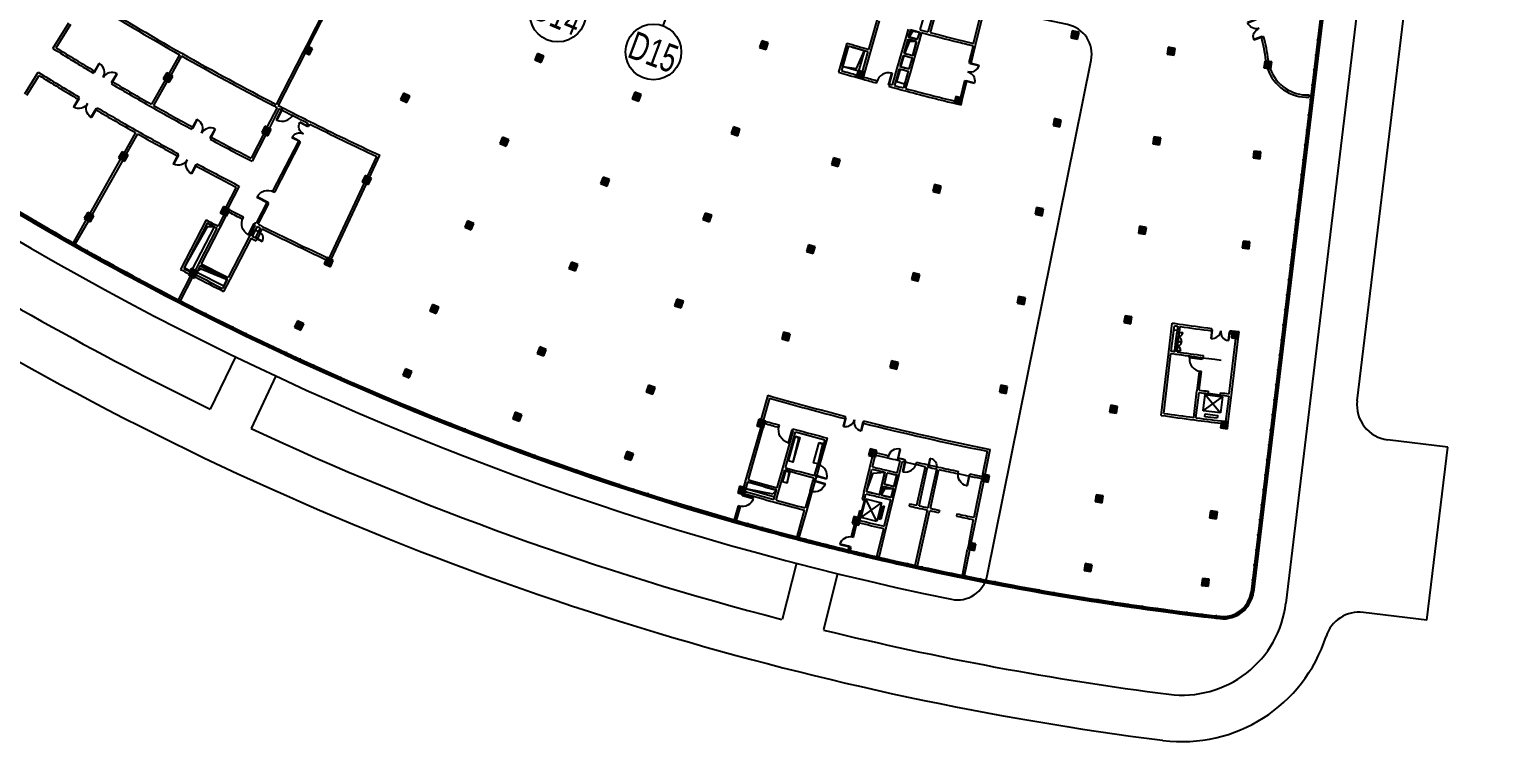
# Model space of a CAD drawing. Extents: x 1962160 to 37842216, y -162679 to 2997677.
# Drawn here: x 37481552 to 37608181, y 2487386 to 2548666 of the extents above; entities that cross this region are included whole.
import ezdxf
from ezdxf.enums import TextEntityAlignment as Align

# ---------------------------------------------------------------- set-up
doc = ezdxf.new("R2010")
doc.units = 0
doc.header["$LTSCALE"] = 1000
doc.layers.get('0').update_dxf_attribs({"color": 8})
for name, color, linetype in [('#标注', 8, 'Continuous'), ('1-WIN-1', 8, 'Continuous'), ('A-FLOR', 8, 'Continuous'), ('DIM', 8, 'Continuous'), ('G-ACCS', 8, 'Continuous'), ('PUB_HATCH', 8, 'Continuous'), ('周边建筑', 8, 'Continuous')]:
    doc.layers.add(name, color=color, linetype=linetype)
doc.styles.add('#文字', font='jrs.shx', dxfattribs={"width": 0.7, "bigfont": 'hztxt.shx'})
doc.styles.add('JHZX', font='jrs.shx', dxfattribs={"width": 0.6, "bigfont": 'jhz.shx'})

# ---------------------------------------------------------------- blocks, each defined once
blk = doc.blocks.new('幕墙分隔')
blk.add_line((-40, -100), (40, 100))
blk.add_lwpolyline([(-40, 100), (40, 100), (40, -100), (-40, -100)], close=True)
blk = doc.blocks.new('$DorLib2D$00000002')
at = {"layer": '1-WIN-1'}
for p, q in [((-0.5, 0), (-0.5, 0.4875)), ((-0.475, 0.4875), (-0.5, 0.4875)), ((-0.5, 0), (-0.475, 0)), ((-0.475, 0), (-0.475, 0.4875)), ((0.475, 0), (0.475, 0.4875)), ((0.475, 0.4875), (0.5, 0.4875)), ((0.5, 0), (0.475, 0)), ((0.5, 0), (0.5, 0.4875))]:
    blk.add_line(p, q, dxfattribs=at)
for centre, start, end in [((-0.4875, 0), 0, 88.530716), ((0.4875, 0), 91.469284, 180)]:
    blk.add_arc(centre, 0.4875, start, end, dxfattribs=at)
blk = doc.blocks.new('$DorLib2D$00000001')
for p, q in [((0.45, 0.975), (0.5, 0.975)), ((0.45, 0), (0.45, 0.975)), ((0.5, 0), (0.45, 0)), ((0.5, 0), (0.5, 0.975))]:
    blk.add_line(p, q)
blk.add_arc((0.475, 0), 0.975, 91.46928, 180)
blk = doc.blocks.new('$DORLIB2D$00000127')
for points in [[(-0.53, 0.79), (-0.53, 0.69)], [(-0.03, 0.79), (-0.53, 0.79)], [(-0.03, 0.69), (-0.53, 0.69)], [(0.5, 0.5), (-0.5, 0.5)], [(-0.03, 0.79), (-0.03, 0.69)], [(0.53, 0.79), (0.03, 0.79)], [(0.03, 0.79), (0.03, 0.69)], [(0.53, 0.69), (0.03, 0.69)], [(0.53, 0.79), (0.53, 0.69)]]:
    blk.add_lwpolyline(points)
blk = doc.blocks.new('15')
at = {"layer": 'PUB_HATCH'}
for points in [[(34473467, 3956565), (34473585, 3957153), (34472997, 3957272), (34472878, 3956684)], [(34407346, 3955211), (34407621, 3955744), (34407087, 3956019), (34406813, 3955486)], [(34446652, 3955664), (34446840, 3956234), (34446270, 3956421), (34446082, 3955851)], [(34427292, 3954542), (34427524, 3955095), (34426971, 3955327), (34426739, 3954774)], [(34481767, 3955174), (34481862, 3955766), (34481270, 3955861), (34481174, 3955269)], [(34490099, 3954012), (34490171, 3954608), (34489576, 3954680), (34489504, 3954084)], [(34395283, 3952850), (34395579, 3953372), (34395057, 3953667), (34394761, 3953145)], [(34454993, 3953116), (34455158, 3953693), (34454581, 3953858), (34454416, 3953281)], [(34415735, 3951112), (34415989, 3951656), (34415445, 3951909), (34415191, 3951365)], [(34435692, 3951231), (34435902, 3951793), (34435340, 3952003), (34435130, 3951440)], [(34463428, 3950899), (34463570, 3951482), (34462987, 3951624), (34462845, 3951041)], [(34471943, 3949017), (34472062, 3949605), (34471474, 3949724), (34471355, 3949136)], [(34403775, 3948257), (34404050, 3948791), (34403516, 3949065), (34403242, 3948532)], [(34444217, 3948254), (34444404, 3948824), (34443834, 3949011), (34443647, 3948441)], [(34424280, 3947347), (34424511, 3947901), (34423958, 3948132), (34423726, 3947579)], [(34480527, 3947473), (34480622, 3948065), (34480030, 3948161), (34479934, 3947568)], [(34391442, 3946061), (34391737, 3946583), (34391215, 3946879), (34390920, 3946357)], [(34452852, 3945616), (34453016, 3946192), (34452439, 3946357), (34452275, 3945780)], [(34489164, 3946268), (34489236, 3946864), (34488641, 3946936), (34488569, 3946340)], [(34412441, 3944042), (34412694, 3944585), (34412151, 3944839), (34411897, 3944295)], [(34432966, 3943923), (34433176, 3944485), (34432614, 3944695), (34432404, 3944132)], [(34461584, 3943320), (34461726, 3943903), (34461143, 3944045), (34461001, 3943462)], [(34400205, 3941341), (34400479, 3941875), (34399946, 3942150), (34399671, 3941616)], [(34470401, 3941371), (34470519, 3941959), (34469931, 3942078), (34469812, 3941490)], [(34388487, 3940839), (34388782, 3941362), (34388260, 3941657), (34387964, 3941135)], [(34421267, 3940152), (34421499, 3940706), (34420945, 3940938), (34420714, 3940384)], [(34441781, 3940844), (34441968, 3941414), (34441398, 3941601), (34441211, 3941031)], [(34479287, 3939772), (34479382, 3940364), (34478790, 3940460), (34478695, 3939867)], [(34450710, 3938115), (34450875, 3938692), (34450298, 3938857), (34450134, 3938280)], [(34488230, 3938525), (34488301, 3939120), (34487706, 3939192), (34487634, 3938597)], [(34409147, 3936971), (34409400, 3937515), (34408856, 3937769), (34408603, 3937225)], [(34430240, 3936615), (34430450, 3937177), (34429887, 3937386), (34429678, 3936824)], [(34397458, 3936007), (34397733, 3936541), (34397199, 3936815), (34396924, 3936282)], [(34459741, 3935741), (34459883, 3936324), (34459300, 3936466), (34459158, 3935883)], [(34468858, 3933725), (34468976, 3934314), (34468388, 3934432), (34468270, 3933844)], [(34418255, 3932958), (34418486, 3933511), (34417933, 3933743), (34417701, 3933189)], [(34439345, 3933434), (34439533, 3934004), (34438963, 3934191), (34438775, 3933621)], [(34406613, 3931533), (34406866, 3932077), (34406322, 3932330), (34406069, 3931786)], [(34478047, 3932071), (34478142, 3932664), (34477550, 3932759), (34477455, 3932167)], [(34448569, 3930615), (34448734, 3931192), (34448157, 3931356), (34447992, 3930780)], [(34487295, 3930781), (34487366, 3931377), (34486771, 3931449), (34486699, 3930853)], [(34427514, 3929307), (34427723, 3929869), (34427161, 3930078), (34426952, 3929516)], [(34415937, 3927423), (34416169, 3927977), (34415616, 3928208), (34415384, 3927655)], [(34457897, 3928162), (34458039, 3928745), (34457456, 3928887), (34457314, 3928304)], [(34436910, 3926024), (34437097, 3926594), (34436527, 3926781), (34436340, 3926211)], [(34467315, 3926080), (34467433, 3926668), (34466845, 3926786), (34466727, 3926198)], [(34425417, 3923685), (34425626, 3924247), (34425064, 3924457), (34424854, 3923895)], [(34476807, 3924370), (34476903, 3924963), (34476310, 3925058), (34476215, 3924466)], [(34446428, 3923114), (34446593, 3923691), (34446016, 3923856), (34445851, 3923279)], [(34486360, 3923037), (34486432, 3923633), (34485836, 3923705), (34485764, 3923109)], [(34435036, 3920324), (34435224, 3920894), (34434654, 3921081), (34434466, 3920511)], [(34456054, 3920583), (34456196, 3921166), (34455613, 3921308), (34455471, 3920725)], [(34444781, 3917345), (34444946, 3917922), (34444369, 3918087), (34444204, 3917510)], [(34465772, 3918434), (34465891, 3919022), (34465302, 3919141), (34465184, 3918552)], [(34475567, 3916670), (34475663, 3917262), (34475070, 3917357), (34474975, 3916765)], [(34454636, 3914753), (34454777, 3915336), (34454194, 3915478), (34454053, 3914895)], [(34485425, 3915293), (34485497, 3915889), (34484901, 3915961), (34484829, 3915365)], [(34464585, 3912552), (34464704, 3913140), (34464116, 3913259), (34463997, 3912671)], [(34474613, 3910746), (34474709, 3911338), (34474117, 3911434), (34474021, 3910841)], [(34484723, 3909486), (34484795, 3910081), (34484200, 3910153), (34484128, 3909558)]]:
    blk.add_hatch(color=256, dxfattribs=at).paths.add_polyline_path(points)
at = {"layer": '周边建筑'}
for p, q in [((34488590, 3908973), (34498066, 3987461)), ((34460571, 3959723), (34459898, 3957367)), ((34408735, 3959220), (34407087, 3956019)), ((34407265, 3955927), (34408913, 3959128)), ((34461248, 3959544), (34460575, 3957188)), ((34461496, 3959686), (34460769, 3957137)), ((34464508, 3956194), (34465075, 3958526)), ((34464678, 3956050), (34465269, 3958479)), ((34494425, 3958970), (34488391, 3908997)), ((34494524, 3958958), (34488491, 3908985)), ((34494623, 3958946), (34488590, 3908973)), ((34385270, 3955755), (34386639, 3957965)), ((34385545, 3955819), (34386809, 3957860)), ((34456207, 3958281), (34455466, 3955685)), ((34456372, 3958130), (34455631, 3955533)), ((34458878, 3957434), (34458672, 3956714)), ((34459071, 3957382), (34458892, 3956757)), ((34459843, 3957175), (34459665, 3956549)), ((34472997, 3957272), (34472878, 3956684)), ((34473585, 3957153), (34472997, 3957272)), ((34407087, 3956019), (34406813, 3955486)), ((34407621, 3955744), (34407087, 3956019)), ((34446270, 3956421), (34446082, 3955851)), ((34446840, 3956234), (34446270, 3956421)), ((34446652, 3955664), (34446840, 3956234)), ((34453595, 3956230), (34452880, 3953727)), ((34453732, 3955981), (34453127, 3953863)), ((34458672, 3956714), (34458274, 3955320)), ((34458837, 3956564), (34458494, 3955362)), ((34459610, 3956357), (34459267, 3955155)), ((34459830, 3956400), (34459432, 3955006)), ((34460037, 3957123), (34459830, 3956400)), ((34464461, 3956000), (34464106, 3954541)), ((34464300, 3954494), (34464678, 3956050)), ((34472878, 3956684), (34473467, 3956565)), ((34473467, 3956565), (34473585, 3957153)), ((34489469, 3956783), (34489280, 3956715)), ((34396167, 3955222), (34395231, 3953569)), ((34396341, 3955124), (34395405, 3953470)), ((34406813, 3955486), (34404478, 3950951)), ((34406990, 3955394), (34404656, 3950860)), ((34406813, 3955486), (34407346, 3955211)), ((34407346, 3955211), (34407621, 3955744)), ((34426971, 3955327), (34426739, 3954774)), ((34426739, 3954774), (34427292, 3954542)), ((34427524, 3955095), (34426971, 3955327)), ((34427292, 3954542), (34427524, 3955095)), ((34446082, 3955851), (34446652, 3955664)), ((34455411, 3955492), (34454917, 3953761)), ((34455631, 3955533), (34455110, 3953707)), ((34458274, 3955320), (34457945, 3954166)), ((34458439, 3955170), (34458165, 3954208)), ((34459212, 3954963), (34458937, 3954001)), ((34459432, 3955006), (34459103, 3953852)), ((34481270, 3955861), (34481174, 3955269)), ((34481174, 3955269), (34481767, 3955174)), ((34481862, 3955766), (34481270, 3955861)), ((34481767, 3955174), (34481862, 3955766)), ((34489576, 3954680), (34489504, 3954084)), ((34490171, 3954608), (34489576, 3954680)), ((34382848, 3951844), (34384006, 3953714)), ((34383018, 3951738), (34384071, 3953439)), ((34388750, 3953637), (34388852, 3953809)), ((34395057, 3953667), (34394761, 3953145)), ((34395579, 3953372), (34395057, 3953667)), ((34395283, 3952850), (34395579, 3953372)), ((34454581, 3953858), (34454416, 3953281)), ((34455158, 3953693), (34454581, 3953858)), ((34454993, 3953116), (34455158, 3953693)), ((34457945, 3954166), (34457505, 3952626)), ((34458110, 3954016), (34457698, 3952574)), ((34458883, 3953809), (34458471, 3952366)), ((34459103, 3953852), (34458664, 3952314)), ((34464106, 3954541), (34464300, 3954494)), ((34489504, 3954084), (34490099, 3954012)), ((34490099, 3954012), (34490171, 3954608)), ((34390401, 3952892), (34390299, 3952720)), ((34394935, 3953047), (34393753, 3950958)), ((34395109, 3952948), (34393927, 3950859)), ((34394761, 3953145), (34395283, 3952850)), ((34454416, 3953281), (34454993, 3953116)), ((34456152, 3952790), (34456205, 3952983)), ((34457265, 3952691), (34457212, 3952498)), ((34463728, 3952987), (34463373, 3951530)), ((34463568, 3951483), (34463922, 3952939)), ((34463922, 3952939), (34463728, 3952987)), ((34387425, 3951400), (34387527, 3951572)), ((34415445, 3951909), (34415191, 3951365)), ((34415191, 3951365), (34415735, 3951112)), ((34415989, 3951656), (34415445, 3951909)), ((34415735, 3951112), (34415989, 3951656)), ((34435340, 3952003), (34435130, 3951440)), ((34435130, 3951440), (34435692, 3951231)), ((34435902, 3951793), (34435340, 3952003)), ((34435692, 3951231), (34435902, 3951793)), ((34462987, 3951624), (34462845, 3951041)), ((34462845, 3951041), (34463428, 3950899)), ((34463570, 3951482), (34462987, 3951624)), ((34463428, 3950899), (34463570, 3951482)), ((34493387, 3951765), (34493396, 3951565)), ((34389076, 3950655), (34388974, 3950482)), ((34404564, 3950682), (34403687, 3948978)), ((34404742, 3950590), (34403864, 3948886)), ((34471474, 3949724), (34471355, 3949136)), ((34472062, 3949605), (34471474, 3949724)), ((34471943, 3949017), (34472062, 3949605)), ((34392374, 3948521), (34391389, 3946780)), ((34392548, 3948422), (34391563, 3946682)), ((34397216, 3948805), (34397311, 3948981)), ((34403412, 3948444), (34402321, 3946326)), ((34403590, 3948353), (34402407, 3946056)), ((34403516, 3949065), (34403242, 3948532)), ((34403242, 3948532), (34403775, 3948257)), ((34404050, 3948791), (34403516, 3949065)), ((34403775, 3948257), (34404050, 3948791)), ((34407195, 3949346), (34407081, 3949126)), ((34407081, 3949126), (34407259, 3949035)), ((34407259, 3949035), (34407373, 3949257)), ((34443834, 3949011), (34443647, 3948441)), ((34443647, 3948441), (34444217, 3948254)), ((34444404, 3948824), (34443834, 3949011)), ((34444217, 3948254), (34444404, 3948824)), ((34471355, 3949136), (34471943, 3949017)), ((34398895, 3948126), (34398800, 3947950)), ((34406395, 3947793), (34404175, 3943483)), ((34404353, 3943391), (34406572, 3947701)), ((34406572, 3947701), (34406395, 3947793)), ((34423958, 3948132), (34423726, 3947579)), ((34423726, 3947579), (34424280, 3947347)), ((34424511, 3947901), (34423958, 3948132)), ((34424280, 3947347), (34424511, 3947901)), ((34480030, 3948161), (34479934, 3947568)), ((34479934, 3947568), (34480527, 3947473)), ((34480622, 3948065), (34480030, 3948161)), ((34480527, 3947473), (34480622, 3948065)), ((34391094, 3946258), (34388434, 3941559)), ((34391268, 3946160), (34388608, 3941460)), ((34391215, 3946879), (34390920, 3946357)), ((34390920, 3946357), (34391442, 3946061)), ((34391737, 3946583), (34391215, 3946879)), ((34391442, 3946061), (34391737, 3946583)), ((34395981, 3946517), (34396076, 3946693)), ((34397659, 3945838), (34397564, 3945662)), ((34412332, 3944754), (34413134, 3946477)), ((34412513, 3944670), (34413400, 3946573)), ((34452439, 3946357), (34452275, 3945780)), ((34452275, 3945780), (34452852, 3945616)), ((34453016, 3946192), (34452439, 3946357)), ((34452852, 3945616), (34453016, 3946192)), ((34488641, 3946936), (34488569, 3946340)), ((34488569, 3946340), (34489164, 3946268)), ((34489236, 3946864), (34488641, 3946936)), ((34489164, 3946268), (34489236, 3946864)), ((34412151, 3944839), (34411897, 3944295)), ((34412694, 3944585), (34412151, 3944839)), ((34412441, 3944042), (34412694, 3944585)), ((34432614, 3944695), (34432404, 3944132)), ((34433176, 3944485), (34432614, 3944695)), ((34401039, 3943836), (34400124, 3942058)), ((34401309, 3943922), (34400301, 3941967)), ((34404175, 3943483), (34404353, 3943391)), ((34409038, 3937684), (34412078, 3944211)), ((34409219, 3937600), (34412260, 3944126)), ((34411897, 3944295), (34412441, 3944042)), ((34432404, 3944132), (34432966, 3943923)), ((34432966, 3943923), (34433176, 3944485)), ((34461143, 3944045), (34461001, 3943462)), ((34461001, 3943462), (34461584, 3943320)), ((34461726, 3943903), (34461143, 3944045)), ((34461584, 3943320), (34461726, 3943903)), ((34399946, 3942150), (34399671, 3941616)), ((34400479, 3941875), (34399946, 3942150)), ((34403672, 3942505), (34402754, 3940722)), ((34402933, 3940632), (34403850, 3942413)), ((34403850, 3942413), (34403672, 3942505)), ((34469931, 3942078), (34469812, 3941490)), ((34470519, 3941959), (34469931, 3942078)), ((34388138, 3941036), (34387006, 3939035)), ((34388313, 3940938), (34387180, 3938936)), ((34388260, 3941657), (34387964, 3941135)), ((34387964, 3941135), (34388487, 3940839)), ((34388782, 3941362), (34388260, 3941657)), ((34388487, 3940839), (34388782, 3941362)), ((34398457, 3941007), (34396260, 3936739)), ((34398543, 3940736), (34396529, 3936825)), ((34399982, 3941456), (34399479, 3940478)), ((34400160, 3941364), (34399611, 3940298)), ((34399671, 3941616), (34400205, 3941341)), ((34400205, 3941341), (34400479, 3941875)), ((34401585, 3941086), (34401675, 3941265)), ((34402658, 3940770), (34402568, 3940591)), ((34420945, 3940938), (34420714, 3940384)), ((34421499, 3940706), (34420945, 3940938)), ((34421267, 3940152), (34421499, 3940706)), ((34441398, 3941601), (34441211, 3941031)), ((34441211, 3941031), (34441781, 3940844)), ((34441968, 3941414), (34441398, 3941601)), ((34441781, 3940844), (34441968, 3941414)), ((34469812, 3941490), (34470401, 3941371)), ((34470401, 3941371), (34470519, 3941959)), ((34399387, 3940300), (34397808, 3937233)), ((34399611, 3940298), (34398031, 3937230)), ((34402182, 3939612), (34400350, 3936054)), ((34402662, 3940544), (34402182, 3939612)), ((34402841, 3940455), (34402406, 3939610)), ((34402949, 3940009), (34402675, 3939476)), ((34402852, 3939384), (34402675, 3939476)), ((34403127, 3939918), (34402852, 3939384)), ((34403109, 3940321), (34402949, 3940009)), ((34402949, 3940009), (34403127, 3939918)), ((34403127, 3939918), (34403289, 3940232)), ((34420714, 3940384), (34421267, 3940152)), ((34478790, 3940460), (34478695, 3939867)), ((34478695, 3939867), (34479287, 3939772)), ((34479382, 3940364), (34478790, 3940460)), ((34479287, 3939772), (34479382, 3940364)), ((34402315, 3939432), (34400483, 3935875)), ((34402762, 3939209), (34402852, 3939384)), ((34450298, 3938857), (34450134, 3938280)), ((34450134, 3938280), (34450710, 3938115)), ((34450875, 3938692), (34450298, 3938857)), ((34450710, 3938115), (34450875, 3938692)), ((34487706, 3939192), (34487634, 3938597)), ((34487634, 3938597), (34488230, 3938525)), ((34488301, 3939120), (34487706, 3939192)), ((34488230, 3938525), (34488301, 3939120)), ((34397808, 3937233), (34397510, 3936655)), ((34397940, 3937053), (34397688, 3936563)), ((34408856, 3937769), (34408603, 3937225)), ((34408603, 3937225), (34409147, 3936971)), ((34409400, 3937515), (34408856, 3937769)), ((34409147, 3936971), (34409400, 3937515)), ((34429887, 3937386), (34429678, 3936824)), ((34430450, 3937177), (34429887, 3937386)), ((34430240, 3936615), (34430450, 3937177)), ((34397102, 3936190), (34396049, 3934145)), ((34397280, 3936099), (34396227, 3934054)), ((34397199, 3936815), (34396924, 3936282)), ((34396924, 3936282), (34397458, 3936007)), ((34397733, 3936541), (34397199, 3936815)), ((34397458, 3936007), (34397733, 3936541)), ((34400259, 3935876), (34399869, 3935120)), ((34400483, 3935875), (34399957, 3934853)), ((34429678, 3936824), (34430240, 3936615)), ((34459300, 3936466), (34459158, 3935883)), ((34459158, 3935883), (34459741, 3935741)), ((34459883, 3936324), (34459300, 3936466)), ((34459741, 3935741), (34459883, 3936324)), ((34468388, 3934432), (34468270, 3933844)), ((34468976, 3934314), (34468388, 3934432)), ((34417933, 3933743), (34417701, 3933189)), ((34417701, 3933189), (34418255, 3932958)), ((34418486, 3933511), (34417933, 3933743)), ((34418255, 3932958), (34418486, 3933511)), ((34438963, 3934191), (34438775, 3933621)), ((34438775, 3933621), (34439345, 3933434)), ((34439533, 3934004), (34438963, 3934191)), ((34439345, 3933434), (34439533, 3934004)), ((34468270, 3933844), (34468858, 3933725)), ((34468858, 3933725), (34468976, 3934314)), ((34406322, 3932330), (34406069, 3931786)), ((34406866, 3932077), (34406322, 3932330)), ((34406613, 3931533), (34406866, 3932077)), ((34477550, 3932759), (34477455, 3932167)), ((34477455, 3932167), (34478047, 3932071)), ((34478142, 3932664), (34477550, 3932759)), ((34478047, 3932071), (34478142, 3932664)), ((34481316, 3929651), (34481616, 3932136)), ((34481526, 3929724), (34481790, 3931908)), ((34482087, 3931866), (34482027, 3931369)), ((34406069, 3931786), (34406613, 3931533)), ((34448157, 3931356), (34447992, 3930780)), ((34447992, 3930780), (34448569, 3930615)), ((34448734, 3931192), (34448157, 3931356)), ((34448569, 3930615), (34448734, 3931192)), ((34481835, 3929781), (34481931, 3930575)), ((34481931, 3930575), (34482027, 3931369)), ((34482027, 3931369), (34482226, 3931345)), ((34482130, 3930551), (34482226, 3931345)), ((34482226, 3931345), (34482285, 3931838)), ((34485000, 3931470), (34485025, 3931668)), ((34486521, 3926040), (34487096, 3930805)), ((34486574, 3931473), (34486549, 3931274)), ((34486771, 3931449), (34486699, 3930853)), ((34486699, 3930853), (34487295, 3930781)), ((34486707, 3925916), (34487295, 3930781)), ((34487366, 3931377), (34486771, 3931449)), ((34487295, 3930781), (34487366, 3931377)), ((34427161, 3930078), (34426952, 3929516)), ((34426952, 3929516), (34427514, 3929307)), ((34427723, 3929869), (34427161, 3930078)), ((34427514, 3929307), (34427723, 3929869)), ((34480657, 3924191), (34481316, 3929651)), ((34480879, 3924361), (34481502, 3929525)), ((34481835, 3929781), (34481823, 3929681)), ((34482034, 3929757), (34481835, 3929781)), ((34482021, 3929653), (34482034, 3929757)), ((34482034, 3929757), (34482130, 3930551)), ((34484265, 3929045), (34484301, 3929343)), ((34415616, 3928208), (34415384, 3927655)), ((34416169, 3927977), (34415616, 3928208)), ((34457456, 3928887), (34457314, 3928304)), ((34457314, 3928304), (34457897, 3928162)), ((34458039, 3928745), (34457456, 3928887)), ((34457897, 3928162), (34458039, 3928745)), ((34484078, 3929170), (34484066, 3929069)), ((34484066, 3929069), (34484265, 3929045)), ((34415384, 3927655), (34415937, 3927423)), ((34415937, 3927423), (34416169, 3927977)), ((34436527, 3926781), (34436340, 3926211)), ((34437097, 3926594), (34436527, 3926781)), ((34466845, 3926786), (34466727, 3926198)), ((34467433, 3926668), (34466845, 3926786)), ((34483934, 3927977), (34483731, 3926290)), ((34484133, 3927953), (34483934, 3927977)), ((34483941, 3926364), (34484133, 3927953)), ((34436340, 3926211), (34436910, 3926024)), ((34436910, 3926024), (34437097, 3926594)), ((34446812, 3925917), (34446208, 3923801)), ((34446949, 3925670), (34446400, 3923746)), ((34466727, 3926198), (34467315, 3926080)), ((34467315, 3926080), (34467433, 3926668)), ((34483455, 3924007), (34483731, 3926290)), ((34483653, 3923981), (34483917, 3926165)), ((34484272, 3924585), (34484446, 3925974)), ((34484272, 3924585), (34485934, 3925784)), ((34484446, 3925974), (34485934, 3925784)), ((34484446, 3925974), (34485760, 3924395)), ((34484709, 3926063), (34484734, 3926261)), ((34485727, 3926136), (34485702, 3925938)), ((34485934, 3925784), (34485760, 3924395)), ((34486233, 3923657), (34486497, 3925841)), ((34486432, 3923633), (34486707, 3925916)), ((34425064, 3924457), (34424854, 3923895)), ((34425626, 3924247), (34425064, 3924457)), ((34425417, 3923685), (34425626, 3924247)), ((34476310, 3925058), (34476215, 3924466)), ((34476215, 3924466), (34476807, 3924370)), ((34476903, 3924963), (34476310, 3925058)), ((34476807, 3924370), (34476903, 3924963)), ((34485760, 3924395), (34484272, 3924585)), ((34484421, 3924072), (34484452, 3924314)), ((34484452, 3924314), (34485520, 3924180)), ((34424854, 3923895), (34425417, 3923685)), ((34446188, 3923183), (34444884, 3918616)), ((34446380, 3923128), (34445103, 3918657)), ((34446016, 3923856), (34445851, 3923279)), ((34445851, 3923279), (34446428, 3923114)), ((34446593, 3923691), (34446016, 3923856)), ((34446428, 3923114), (34446593, 3923691)), ((34447740, 3923161), (34447794, 3923354)), ((34448950, 3923034), (34448897, 3922841)), ((34453447, 3923912), (34453496, 3924106)), ((34455047, 3923714), (34454998, 3923520)), ((34485490, 3923938), (34484421, 3924072)), ((34485520, 3924180), (34485490, 3923938)), ((34485836, 3923705), (34485764, 3923109)), ((34485764, 3923109), (34486360, 3923037)), ((34486432, 3923633), (34485836, 3923705)), ((34486360, 3923037), (34486432, 3923633)), ((34448089, 3919642), (34448994, 3922815)), ((34448309, 3919685), (34449187, 3922762)), ((34451700, 3922091), (34451096, 3919975)), ((34451288, 3919920), (34451948, 3922233)), ((34434654, 3921081), (34434466, 3920511)), ((34434466, 3920511), (34435036, 3920324)), ((34435224, 3920894), (34434654, 3921081)), ((34435036, 3920324), (34435224, 3920894)), ((34455613, 3921308), (34455471, 3920725)), ((34455471, 3920725), (34456054, 3920583)), ((34455585, 3919712), (34455811, 3920642)), ((34456196, 3921166), (34455613, 3921308)), ((34455803, 3919762), (34456005, 3920595)), ((34456054, 3920583), (34456196, 3921166)), ((34457123, 3920533), (34457168, 3920727)), ((34458044, 3920521), (34457999, 3920326)), ((34465302, 3919141), (34465698, 3921101)), ((34465498, 3919101), (34465934, 3921258)), ((34447608, 3917958), (34448089, 3919642)), ((34447773, 3917808), (34448254, 3919492)), ((34450821, 3919014), (34451096, 3919975)), ((34451013, 3918959), (34451288, 3919920)), ((34451096, 3919975), (34451288, 3919920)), ((34455066, 3917581), (34455585, 3919712)), ((34455284, 3917631), (34455755, 3919568)), ((34456611, 3918221), (34456874, 3919299)), ((34456829, 3918272), (34457068, 3919253)), ((34457943, 3919253), (34458193, 3920281)), ((34458114, 3919110), (34458388, 3920236)), ((34458584, 3920190), (34458629, 3920385)), ((34459603, 3920162), (34459559, 3919967)), ((34459618, 3916451), (34460360, 3919786)), ((34459813, 3916408), (34460555, 3919743)), ((34460595, 3916235), (34461336, 3919570)), ((34460604, 3919732), (34460647, 3919927)), ((34460790, 3916192), (34461532, 3919527)), ((34461331, 3919776), (34461287, 3919581)), ((34463172, 3919174), (34463213, 3919370)), ((34444369, 3918087), (34444204, 3917510)), ((34444946, 3917922), (34444369, 3918087)), ((34444884, 3918616), (34444705, 3917991)), ((34444781, 3917345), (34444946, 3917922)), ((34445049, 3918465), (34444898, 3917936)), ((34450436, 3917664), (34450710, 3918626)), ((34450628, 3917609), (34450903, 3918571)), ((34450766, 3918821), (34450710, 3918626)), ((34450710, 3918626), (34450903, 3918571)), ((34451013, 3918959), (34450821, 3919014)), ((34450903, 3918571), (34450987, 3918865)), ((34450987, 3918865), (34451013, 3918959)), ((34456403, 3917363), (34456611, 3918221)), ((34456597, 3917317), (34456782, 3918078)), ((34457596, 3916979), (34457828, 3917934)), ((34457657, 3918078), (34457896, 3919059)), ((34457828, 3917934), (34458114, 3919110)), ((34464192, 3919165), (34464151, 3918969)), ((34464551, 3915417), (34465184, 3918552)), ((34464727, 3915279), (34465380, 3918513)), ((34465302, 3919141), (34465184, 3918552)), ((34465184, 3918552), (34465772, 3918434)), ((34465891, 3919022), (34465302, 3919141)), ((34465772, 3918434), (34465891, 3919022)), ((34444204, 3917510), (34444781, 3917345)), ((34444541, 3917414), (34444527, 3917366)), ((34444527, 3917366), (34444719, 3917311)), ((34444719, 3917311), (34444733, 3917359)), ((34447320, 3916949), (34447553, 3917766)), ((34447513, 3916896), (34447773, 3917808)), ((34450436, 3917664), (34450025, 3916224)), ((34450190, 3916075), (34450628, 3917609)), ((34450628, 3917609), (34450436, 3917664)), ((34454832, 3915396), (34455222, 3916999)), ((34454832, 3915396), (34456582, 3916668)), ((34455066, 3917581), (34454915, 3916958)), ((34454915, 3916958), (34455109, 3916911)), ((34455109, 3916911), (34455237, 3917437)), ((34455222, 3916999), (34456582, 3916668)), ((34456192, 3915065), (34455222, 3916999)), ((34456582, 3916668), (34456192, 3915065)), ((34456822, 3914644), (34457377, 3916928)), ((34456993, 3914500), (34457596, 3916979)), ((34457425, 3917123), (34457610, 3917883)), ((34475070, 3917357), (34474975, 3916765)), ((34474975, 3916765), (34475567, 3916670)), ((34475663, 3917262), (34475070, 3917357)), ((34475567, 3916670), (34475663, 3917262)), ((34444252, 3916404), (34443909, 3915202)), ((34444102, 3915147), (34444445, 3916349)), ((34444445, 3916349), (34444252, 3916404)), ((34449311, 3913724), (34449970, 3916032)), ((34449504, 3913673), (34450190, 3916075)), ((34454194, 3915478), (34454053, 3914895)), ((34454777, 3915336), (34454194, 3915478)), ((34454678, 3915986), (34454535, 3915395)), ((34454873, 3915939), (34454678, 3915986)), ((34454729, 3915348), (34454873, 3915939)), ((34456192, 3915065), (34454832, 3915396)), ((34456393, 3915255), (34456674, 3916408)), ((34456819, 3916373), (34456539, 3915219)), ((34456674, 3916408), (34456819, 3916373)), ((34459002, 3916590), (34458958, 3916395)), ((34459491, 3911273), (34460551, 3916040)), ((34459686, 3911230), (34460747, 3915997)), ((34461571, 3916023), (34461529, 3915827)), ((34463070, 3915721), (34463029, 3915526)), ((34484901, 3915961), (34484829, 3915365)), ((34485497, 3915889), (34484901, 3915961)), ((34485425, 3915293), (34485497, 3915889)), ((34454247, 3914848), (34453981, 3913753)), ((34454053, 3914895), (34454636, 3914753)), ((34454175, 3913706), (34454441, 3914800)), ((34454636, 3914753), (34454777, 3915336)), ((34456184, 3912021), (34456775, 3914450)), ((34456379, 3911976), (34456993, 3914500)), ((34456539, 3915219), (34456393, 3915255)), ((34464116, 3913259), (34464511, 3915221)), ((34464312, 3913220), (34464727, 3915279)), ((34484829, 3915365), (34485425, 3915293)), ((34453768, 3912879), (34453703, 3912613)), ((34453962, 3912831), (34453768, 3912879)), ((34453981, 3913753), (34454175, 3913706)), ((34464116, 3913259), (34463997, 3912671)), ((34464704, 3913140), (34464116, 3913259)), ((34464585, 3912552), (34464704, 3913140)), ((34453898, 3912566), (34453962, 3912831)), ((34456239, 3911882), (34456277, 3911920)), ((34456239, 3911920), (34456277, 3911882)), ((34463542, 3910417), (34463997, 3912671)), ((34463738, 3910377), (34464193, 3912631)), ((34463997, 3912671), (34464585, 3912552)), ((34474117, 3911434), (34474021, 3910841)), ((34474021, 3910841), (34474613, 3910746)), ((34474709, 3911338), (34474117, 3911434)), ((34474613, 3910746), (34474709, 3911338)), ((34484200, 3910153), (34484128, 3909558)), ((34484128, 3909558), (34484723, 3909486)), ((34484795, 3910081), (34484200, 3910153)), ((34484723, 3909486), (34484795, 3910081))]:
    blk.add_line(p, q, dxfattribs=at)
for points in [[(34359992, 4017303), (34327805, 3985497, 0.412976), (34327775, 3981828, 0.1494419), (34462606, 3908362, 0.4147261), (34465680, 3910394), (34474631, 3954750, 0.4131229), (34472606, 3957811, -0.1495092), (34363678, 4017272, 0.4157146), (34359992, 4017303)], [(34364788, 4016146, 0.4135318), (34361115, 4016163), (34330351, 3985764, 0.4147813), (34330332, 3982083, 0.1704917), (34485713, 3906702, 0.412564), (34488590, 3908973), (34498066, 3987461, 1.4690135), (34452166, 3975482), (34449731, 3968074, -0.0653164), (34400998, 3991683, 0.0893479), (34393139, 3995037), (34392608, 3995159, -0.1125361), (34383038, 3999773, -0.0289167), (34364788, 4016146)]]:
    blk.add_lwpolyline(points, format="xyb", close=True, dxfattribs=at)
for points in [[(34459167, 3957354), (34459843, 3957175), (34459665, 3956549), (34458989, 3956731)], [(34453731, 3955979), (34455123, 3955575), (34454615, 3953796), (34453223, 3954200)], [(34459610, 3956357), (34458934, 3956538), (34458591, 3955336), (34459267, 3955155)], [(34458534, 3955144), (34459212, 3954963), (34458937, 3954001), (34458261, 3954182)], [(34458206, 3953990), (34458883, 3953809), (34458567, 3952703), (34457891, 3952884)], [(34396575, 3936913), (34397108, 3936638), (34397199, 3936815), (34397288, 3936769), (34399165, 3940415), (34398543, 3940736)], [(34402406, 3939610), (34402681, 3940144), (34402949, 3940009), (34402675, 3939476)], [(34397688, 3936563), (34397733, 3936541), (34397710, 3936496), (34399984, 3935343), (34400259, 3935876), (34397940, 3937053)], [(34481748, 3931561), (34482045, 3931518), (34481823, 3929681), (34481526, 3929724)], [(34449187, 3922398), (34449562, 3922291), (34448958, 3920175), (34448583, 3920282)], [(34451226, 3921854), (34451604, 3921755), (34451104, 3920005), (34450729, 3920112)], [(34448735, 3919355), (34448350, 3919465), (34448075, 3918503), (34448460, 3918393)], [(34455755, 3919568), (34456874, 3919299), (34456403, 3917363), (34455284, 3917631)], [(34457068, 3919253), (34457896, 3919059), (34457657, 3918078), (34456829, 3918272)], [(34445049, 3918465), (34444884, 3917888), (34447388, 3917187), (34447553, 3917764)], [(34457425, 3917123), (34456597, 3917317), (34456782, 3918078), (34457610, 3917883)], [(34456239, 3911882), (34456277, 3911882), (34456277, 3911920), (34456239, 3911920)]]:
    blk.add_lwpolyline(points, close=True, dxfattribs=at)
for points in [[(34458989, 3956731), (34459269, 3957237), (34459843, 3957175)], [(34458591, 3955336), (34459019, 3956384), (34459610, 3956357)], [(34453223, 3954200), (34454445, 3954036), (34455123, 3955575)], [(34399165, 3940415), (34398549, 3940415), (34396575, 3936913)], [(34397688, 3936563), (34398014, 3936799), (34400259, 3935876)], [(34449187, 3922398), (34449451, 3922207), (34448958, 3920175)], [(34451226, 3921854), (34451500, 3921700), (34451104, 3920005)], [(34448350, 3919465), (34448606, 3919276), (34448460, 3918393)], [(34455284, 3917631), (34455855, 3919218), (34456874, 3919299)], [(34444884, 3917888), (34447240, 3917430), (34447553, 3917764)], [(34456597, 3917317), (34456891, 3917902), (34457610, 3917883)]]:
    blk.add_lwpolyline(points, dxfattribs=at)
for centre, radius, start, end in [((34515345, 4165612), 260600, 224.76926, 263.47095), ((34515345, 4165612), 241600, 238.20771, 240.49362), ((34515345, 4165612), 241800, 238.25512, 240.46993), ((34515345, 4165612), 215700, 254.87702, 254.95738), ((34515345, 4165612), 215700, 254.95738, 255.08955), ((34515345, 4165612), 215500, 255.0905, 255.14914), ((34515345, 4165612), 215500, 255.14914, 255.27664), ((34515174, 4164101), 216800, 253.49869, 254.01389), ((34515174, 4164101), 217000, 253.55202, 254.01394), ((34515345, 4165612), 216550, 254.87384, 255.08553), ((34515345, 4165612), 216350, 254.87458, 255.08647), ((34515345, 4165612), 215700, 255.14268, 256.02205), ((34515345, 4165612), 215500, 255.32983, 256.35509), ((34515345, 4165612), 215700, 256.02205, 256.35507), ((34477838, 3953447), 11900, 6.31308, 15.94077), ((34477838, 3953447), 12100, 6.31308, 16.00458), ((34515345, 4165612), 246900, 238.20822, 239.15367), ((34515345, 4165612), 246700, 238.25465, 239.1535), ((34515345, 4165612), 241800, 240.51732, 242.59096), ((34515345, 4165612), 241600, 240.49362, 242.68468), ((34515345, 4165612), 218000, 254.86847, 255.07875), ((34515345, 4165612), 217800, 254.8692, 255.07968), ((34493232, 3955150), 3588, 186.31308, 187.71916), ((34493232, 3955150), 3388, 186.31308, 188.6021), ((34515345, 4165612), 249300, 238.20844, 239.15569), ((34515345, 4165612), 249500, 238.25439, 239.15586), ((34515345, 4165612), 220900, 253.57416, 253.98901), ((34515345, 4165612), 220700, 253.62564, 253.98894), ((34515345, 4165612), 219200, 254.86408, 255.07321), ((34515345, 4165612), 219000, 254.86481, 255.07413), ((34493232, 3955150), 3588, 197.90819, 272.6236), ((34493232, 3955150), 3388, 199.48047, 272.6236), ((34515345, 4165612), 246900, 239.57138, 240.49362), ((34515345, 4165612), 246700, 239.57155, 240.4704), ((34515345, 4165612), 220900, 254.14464, 254.45685), ((34515345, 4165612), 220700, 254.14471, 254.45672), ((34515345, 4165612), 220900, 254.74217, 254.83234), ((34515345, 4165612), 220700, 254.74229, 254.80673), ((34515345, 4165612), 220900, 254.83234, 255.09187), ((34515345, 4165612), 220700, 254.85866, 255.06637), ((34515345, 4165612), 220900, 255.09187, 256.25122), ((34515345, 4165612), 220700, 255.1183, 256.25114), ((34515345, 4165612), 246700, 240.51685, 241.4157), ((34515345, 4165612), 241800, 242.59096, 242.73213), ((34515345, 4165612), 241600, 242.73211, 242.9419), ((34515345, 4165612), 249500, 239.56922, 240.47066), ((34515345, 4165612), 249300, 239.56938, 240.49362), ((34515345, 4165612), 246900, 240.49362, 241.41587), ((34515345, 4165612), 241800, 242.77952, 243.43116), ((34515345, 4165612), 241600, 242.9419, 243.45515), ((34515345, 4165612), 249500, 240.51659, 241.41808), ((34515345, 4165612), 249300, 240.49362, 241.41791), ((34515345, 4165612), 241800, 243.47856, 244.99433), ((34515345, 4165612), 241600, 243.45515, 245.04174), ((34515345, 4165612), 246900, 241.83358, 242.77903), ((34515345, 4165612), 246700, 241.83375, 242.7326), ((34515345, 4165612), 249300, 241.8316, 242.77881), ((34515345, 4165612), 249500, 241.83143, 242.73286), ((34515345, 4165612), 260600, 238.23142, 240.49362), ((34515345, 4165612), 260500, 238.23142, 240.49362), ((34515345, 4165612), 260400, 238.23142, 240.49362), ((34515345, 4165612), 253200, 242.50691, 242.76714), ((34515345, 4165612), 253400, 242.55233, 242.76713), ((34515345, 4165612), 251500, 242.77861, 243.13004), ((34515345, 4165612), 251700, 242.82411, 243.13014), ((34515345, 4165612), 251500, 243.38064, 243.40511), ((34515345, 4165612), 252650, 243.44752, 243.51556), ((34515345, 4165612), 251700, 243.38054, 243.4046), ((34515345, 4165612), 251700, 243.45013, 243.51842), ((34515345, 4165612), 251500, 243.45068, 243.5415), ((34515345, 4165612), 251500, 243.5415, 244.99524), ((34515345, 4165612), 251700, 243.56396, 244.94973), ((34515345, 4165612), 260600, 240.49362, 242.75582), ((34515345, 4165612), 260500, 240.49362, 242.75582), ((34515345, 4165612), 260400, 240.49362, 242.75582), ((34515345, 4165612), 252850, 243.44697, 243.56028), ((34515345, 4165612), 256950, 242.81157, 243.39134), ((34515345, 4165612), 256750, 242.81161, 243.39184), ((34515345, 4165612), 258000, 242.51154, 242.6892), ((34515345, 4165612), 257800, 242.5558, 242.68915), ((34515345, 4165612), 258000, 242.82245, 243.43317), ((34515345, 4165612), 257800, 242.8225, 243.38925), ((34515345, 4165612), 260600, 242.75582, 254.09982), ((34515345, 4165612), 260500, 242.75582, 254.09982), ((34515345, 4165612), 260400, 242.75582, 254.09982), ((34515345, 4165612), 235900, 261.77966, 261.92587), ((34515345, 4165612), 236100, 261.82934, 261.90216), ((34515345, 4165612), 235900, 261.92587, 262.61549), ((34515345, 4165612), 236100, 261.9507, 262.61565), ((34515345, 4165612), 236100, 262.99442, 263.04283), ((34515345, 4165612), 235900, 262.99458, 263.11563), ((34515345, 4165612), 238500, 261.84229, 262.89116), ((34515345, 4165612), 238300, 261.84122, 261.91336), ((34515345, 4165612), 238500, 261.93785, 262.46698), ((34515345, 4165612), 238300, 261.96146, 262.51453), ((34515345, 4165612), 249300, 254.04384, 255.63534), ((34515345, 4165612), 249500, 254.08979, 255.63549), ((34515345, 4165612), 241500, 262.52249, 262.71206), ((34515345, 4165612), 241300, 262.522, 262.71197), ((34515345, 4165612), 241500, 262.94931, 263.13935), ((34515345, 4165612), 241300, 262.94941, 263.13937), ((34515345, 4165612), 243700, 261.86946, 262.48083), ((34515345, 4165612), 251500, 254.08961, 254.4194), ((34515345, 4165612), 251700, 254.13512, 254.41951), ((34515345, 4165612), 251500, 254.69278, 254.73863), ((34515345, 4165612), 251500, 254.73863, 255.39967), ((34515345, 4165612), 249500, 256.00292, 258.52234), ((34515345, 4165612), 249300, 256.00306, 258.56825), ((34515345, 4165612), 243900, 261.82349, 262.50459), ((34515345, 4165612), 243900, 262.50459, 263.04516), ((34515345, 4165612), 243700, 262.52785, 263.11563), ((34515345, 4165612), 251700, 254.69267, 254.7156), ((34515345, 4165612), 251700, 254.76113, 255.35307), ((34515345, 4165612), 251900, 256.39726, 256.63621), ((34515345, 4165612), 251700, 256.39732, 256.63612), ((34515345, 4165612), 251900, 256.63621, 256.84091), ((34515345, 4165612), 251700, 256.841, 256.90928), ((34515345, 4165612), 251700, 256.90928, 256.97749), ((34515345, 4165612), 255100, 254.75188, 255.33593), ((34515345, 4165612), 254900, 254.75241, 255.33692), ((34515406, 4165888), 253440, 256.38681, 256.64679), ((34515406, 4165888), 253240, 256.38685, 256.66953), ((34515406, 4165888), 253240, 256.66953, 256.88461), ((34515406, 4165888), 253440, 256.69201, 256.88417), ((34515345, 4165612), 251900, 256.84091, 256.8863), ((34515345, 4165612), 251900, 256.93179, 256.97758), ((34515345, 4165612), 251900, 256.97758, 257.20504), ((34515345, 4165612), 251900, 257.20504, 257.39189), ((34515345, 4165612), 251700, 257.20513, 257.41462), ((34515345, 4165612), 251700, 257.41462, 257.44868), ((34515345, 4165612), 251900, 257.43738, 257.44874), ((34515345, 4165612), 251900, 257.44874, 257.60796), ((34515345, 4165612), 251700, 257.44868, 257.60803), ((34515345, 4165612), 251900, 257.60796, 257.61935), ((34515345, 4165612), 251700, 257.60803, 257.64216), ((34515345, 4165612), 251700, 257.64216, 258.04634), ((34515345, 4165612), 251900, 257.66484, 258.04643), ((34515345, 4165612), 256950, 254.12257, 254.70235), ((34515345, 4165612), 256750, 254.12262, 254.70284), ((34515406, 4165888), 254650, 256.69028, 256.88154), ((34515406, 4165888), 254450, 256.69057, 256.88197), ((34515345, 4165612), 251900, 258.04643, 258.27389), ((34515345, 4165612), 251900, 258.27389, 258.52299), ((34515345, 4165612), 251700, 258.27398, 258.52294), ((34515345, 4165612), 258000, 254.13345, 254.72222), ((34515345, 4165612), 257800, 254.1335, 254.70025), ((34515345, 4165612), 258000, 254.72222, 255.32166), ((34515345, 4165612), 257800, 254.7447, 255.32263), ((34515422, 4165953), 255700, 256.3863, 256.66653), ((34515422, 4165953), 255500, 256.38634, 256.64423), ((34515422, 4165953), 255700, 256.66653, 256.87927), ((34515422, 4165953), 255500, 256.68908, 256.8797), ((34514278, 4160813), 250600, 257.24699, 257.41438), ((34514278, 4160813), 250400, 257.24699, 257.39148), ((34514278, 4160813), 250600, 257.41438, 257.62017), ((34514278, 4160813), 250400, 257.43725, 257.6203), ((34514278, 4160813), 250600, 257.6659, 257.84897), ((34514278, 4160813), 250400, 257.66606, 257.84897), ((34514368, 4161219), 251000, 258.19761, 258.54302), ((34514368, 4161219), 250800, 258.19761, 258.54299), ((34515345, 4165612), 260600, 254.09982, 255.3316), ((34515345, 4165612), 260500, 254.09982, 255.3316), ((34515345, 4165612), 260400, 254.09982, 255.3316), ((34514867, 4163463), 255700, 256.38651, 256.86828), ((34514867, 4163463), 255500, 256.38656, 256.8687), ((34515345, 4165612), 260600, 255.3316, 256.32903), ((34515345, 4165612), 260500, 255.3316, 256.32903), ((34515345, 4165612), 260400, 255.3316, 256.32903), ((34515345, 4165612), 260600, 256.32903, 256.8899), ((34515345, 4165612), 260500, 256.32903, 256.8899), ((34515345, 4165612), 260400, 256.32903, 256.8899), ((34515345, 4165612), 260600, 256.8899, 257.63608), ((34515345, 4165612), 260500, 256.8899, 257.63608), ((34515345, 4165612), 260400, 256.8899, 257.63608), ((34515345, 4165612), 260600, 257.63608, 258.54724), ((34515345, 4165612), 260500, 257.63608, 258.54724), ((34515345, 4165612), 260400, 257.63608, 258.54724), ((34515345, 4165612), 260400, 258.54724, 263.47095), ((34515345, 4165612), 260600, 258.54724, 263.47095), ((34515345, 4165612), 260500, 258.54724, 263.47095), ((34486009, 3909285), 2600, 263.47095, 353.11563), ((34486009, 3909285), 2600, 263.47095, 353.11563), ((34486009, 3909285), 2500, 263.47095, 353.11563), ((34486009, 3909285), 2400, 263.47095, 353.11563)]:
    blk.add_arc(centre, radius, start, end, dxfattribs=at)
for p in [(34494224, 3956469), (34494068, 3955178), (34493756, 3952597), (34493600, 3951307), (34493445, 3950016), (34493289, 3948725), (34493133, 3947435), (34492821, 3944854), (34492665, 3943563), (34492510, 3942272), (34492354, 3940982), (34492198, 3939691), (34491886, 3937110), (34491730, 3935819), (34491575, 3934528), (34491419, 3933238), (34491263, 3931947), (34490951, 3929366), (34490795, 3928075), (34490640, 3926785), (34490484, 3925494), (34490328, 3924203), (34490016, 3921622), (34489861, 3920332), (34489705, 3919041), (34489549, 3917750), (34489393, 3916460), (34489081, 3913877), (34488925, 3912587), (34488770, 3911296), (34488614, 3910005), (34488458, 3908715)]:
    blk.add_point(p, dxfattribs=at)
at = {"layer": '周边建筑', "zscale": 200}
for name, p, xscale, yscale, rotation in [('$DorLib2D$00000002', (34489103, 3957501), -1600, 1600, 109.7954948184237), ('$DorLib2D$00000002', (34389576, 3953264), 1800, 1800, 329.36252349713), ('$DorLib2D$00000001', (34456709, 3952741), 1100, 1100, 344.5995097075722), ('$DorLib2D$00000002', (34464014, 3953740), 1600, -1600, 76.32902802312434), ('$DorLib2D$00000002', (34388251, 3951027), 1800, -1800, 329.3625382630645), ('$DorLib2D$00000002', (34398055, 3948465), 1800, 1800, 331.6247240752934), ('$DorLib2D$00000001', (34405461, 3950335), -1100, -1100, 332.9588583753281), ('$DorLib2D$00000002', (34406827, 3948414), 1500, -1500, 242.7558238579614), ('$DorLib2D$00000002', (34396820, 3946178), 1800, -1800, 331.6247539351937), ('$DorLib2D$00000001', (34404012, 3942948), 1100, -1100, 242.7558238579614), ('$DorLib2D$00000001', (34402121, 3940928), 1100, -1100, 333.2553393946476), ('$DorLib2D$00000001', (34402901, 3939697), 600, 600, 242.7558238577709), ('$DorLib2D$00000002', (34482078, 3930960), -800, -800, 83.11562988965397), ('$DorLib2D$00000002', (34485787, 3931471), -1560.805258970763, -1560.805258970763, 352.8050387482002), ('$DorLib2D$00000002', (34481983, 3930166), -800, -800, 83.11562988965397), ('$DorLib2D$00000001', (34484099, 3928511), 1100, 1100, 83.11562992499665), ('$DORLIB2D$00000127', (34485218, 3926100), 1000, -200, 352.8306887274514), ('$DorLib2D$00000001', (34448345, 3923097), 1200, -1200, 344.5560897912436), ('$DorLib2D$00000002', (34454247, 3923813), -1600, -1600, 345.8192022455259), ('$DorLib2D$00000001', (34457584, 3920527), 900, 900, 346.7385604320434), ('$DorLib2D$00000001', (34460967, 3919754), -700, 700, 347.5283534697974), ('$DorLib2D$00000001', (34451054, 3919467), -1000, -1000, 74.06682703900833), ('$DorLib2D$00000001', (34459094, 3920176), -1000, -1000, 347.0913103572009), ('$DorLib2D$00000001', (34463682, 3919169), 1000, -1000, 348.1601604022657), ('$DorLib2D$00000001', (34450669, 3918117), 1000, -1000, 74.06682703891522), ('$DorLib2D$00000001', (34444486, 3916857), -1000, 1000, 254.0668271583624), ('$DORLIB2D$00000127', (34454894, 3916449), 1000, -200, 76.32902802306879), ('$DorLib2D$00000001', (34453972, 3913292), -900, 900, 76.32902802311912)]:
    blk.add_blockref(name, p, dxfattribs=dict(at, xscale=xscale, yscale=yscale, rotation=rotation))
at = {"layer": '周边建筑'}
for p, rotation in [((34494224, 3956469), 83.11562992480388), ((34494068, 3955178), 83.11562992480388), ((34493912, 3953888), 83.11562992480388), ((34493756, 3952597), 83.11562992480388), ((34493600, 3951307), 83.11562992480388), ((34493445, 3950016), 83.11562992480388), ((34493289, 3948725), 83.11562992480388), ((34493133, 3947435), 83.11562992480388), ((34492977, 3946144), 83.11562992480388), ((34492821, 3944854), 83.11562992480388), ((34492665, 3943563), 83.11562992480388), ((34492510, 3942272), 83.11562992480388), ((34492354, 3940982), 83.11562992480388), ((34384811, 3940176), 329.8655450130204), ((34385922, 3939536), 330.0818497224773), ((34492198, 3939691), 83.11562992480388), ((34387043, 3938898), 330.4335683526841), ((34492042, 3938400), 83.11562992480388), ((34390412, 3937025), 331.3380090363976), ((34491886, 3937110), 83.11562992480388), ((34391543, 3936410), 331.5627133285924), ((34491730, 3935819), 83.11562992480388), ((34393812, 3935199), 332.1285224851205), ((34394951, 3934602), 332.4696273494094), ((34491575, 3934528), 83.11562992480388), ((34396092, 3934011), 332.7558254101956), ((34491419, 3933238), 83.11562992480388), ((34399534, 3932271), 333.7242294891899), ((34491263, 3931947), 83.11562992480388), ((34403001, 3930582), 334.3899427830354), ((34491107, 3930657), 83.11562992480388), ((34404159, 3930032), 334.6062474924923), ((34490951, 3929366), 83.11562992480388), ((34490795, 3928075), 83.11562992480388), ((34408833, 3927882), 335.8624068064126), ((34410009, 3927359), 336.0871110986074), ((34490640, 3926785), 83.11562992480388), ((34412367, 3926330), 336.6529202551355), ((34413549, 3925825), 336.9940251194245), ((34490484, 3925494), 83.11562992480388), ((34414734, 3925325), 337.2802246877774), ((34490328, 3924203), 83.11562992480388), ((34418302, 3923862), 338.2486324768655), ((34421891, 3922452), 338.9143457707108), ((34423089, 3921995), 339.1306504801677), ((34490172, 3922913), 83.11562992480388), ((34424297, 3921541), 339.4823691103745), ((34490016, 3921622), 83.11562992480388), ((34427918, 3920221), 340.3868111808837), ((34429132, 3919792), 340.6115154730786), ((34489861, 3920332), 83.11562992480388), ((34431563, 3918952), 341.1773246296066), ((34432781, 3918542), 341.5184294938956), ((34489705, 3919041), 83.11562992480388), ((34437674, 3916960), 342.7730368513367), ((34489549, 3917750), 83.11562992480388), ((34441364, 3915838), 343.438750145182), ((34442594, 3915477), 343.6550548546389), ((34489393, 3916460), 83.11562992480388), ((34443834, 3915120), 344.0067734848457), ((34447548, 3914089), 344.9112141685592), ((34489237, 3915169), 83.11562992480388), ((34448791, 3913757), 345.135918460754), ((34451282, 3913112), 345.7017276172821), ((34452528, 3912799), 346.0428324815709), ((34489081, 3913877), 83.11562992480388), ((34457531, 3911608), 347.2974334157201), ((34488925, 3912587), 83.11562992480388), ((34461297, 3910780), 347.9631467095656), ((34462552, 3910517), 348.1794514190225), ((34488770, 3911296), 83.11562992480388), ((34467600, 3909525), 349.4356107329428), ((34468866, 3909292), 349.6603150251376), ((34488614, 3910005), 83.11562992480388), ((34471399, 3908845), 350.2261241816657), ((34472667, 3908632), 350.5672290459547), ((34473936, 3908424), 350.8534286143076), ((34477748, 3907839), 351.8218390527439), ((34488445, 3908725), 77.05839293097043), ((34481568, 3907311), 352.4875523465894), ((34482840, 3907148), 352.7038570560462), ((34484120, 3906990), 353.055575686253), ((34486748, 3906897), 17.19397216918447), ((34487841, 3907584), 47.12808649640972)]:
    blk.add_blockref('幕墙分隔', p, dxfattribs=dict(at, rotation=rotation))
for p, xscale, rotation in [((34383703, 3940822), -1, 329.6492403038847), ((34388168, 3938266), -0.9999999999999999, 330.905399617805), ((34389288, 3937643), -1, 331.1217043272619), ((34392677, 3935801), -1, 331.7874176211073), ((34397237, 3933425), -1, 333.0420197608878), ((34398384, 3932845), -1, 333.3831246251767), ((34400688, 3931701), -0.9999999999999998, 333.9489337817048), ((34401845, 3931138), -0.9999999999999998, 334.1736380738996), ((34405327, 3929484), -1, 335.0780787576131), ((34406498, 3928942), -1, 335.42979738782), ((34407664, 3928409), -1, 335.6461020972768), ((34411187, 3926841), -1, 336.3118153911222), ((34415921, 3924832), -0.9999999999999998, 337.5664227485632), ((34417110, 3924344), -1, 337.9075276128522), ((34419497, 3923386), -1, 338.4733367693803), ((34420695, 3922915), -1, 338.6980410615751), ((34425506, 3921093), -1, 339.9542017622912), ((34426711, 3920654), -1, 340.170506471748), ((34430347, 3919369), -1, 340.8362197655934), ((34434002, 3918137), -1, 341.8046275546815), ((34435224, 3917739), -1, 342.0908271230344), ((34436448, 3917347), -0.9999999999999998, 342.4319319873234), ((34438904, 3916580), -1, 342.9977411438514), ((34440135, 3916205), -1, 343.2224454360463), ((34445075, 3914769), -0.9999999999999998, 344.4786047499665), ((34446311, 3914426), -1, 344.6949094594235), ((34450037, 3913431), -1, 345.3606227532689), ((34453777, 3912492), -1, 346.3290268322633), ((34455027, 3912191), -1, 346.6152236874181), ((34456278, 3911897), -1, 346.9563285517069), ((34458786, 3911326), -1, 347.5221377082351), ((34460044, 3911049), -0.9999999999999998, 347.7468420004298), ((34463816, 3910259), -1, 348.6512826841433), ((34465081, 3910007), -1, 349.0030013143502), ((34466340, 3909763), -1, 349.219306023807), ((34470133, 3909065), -1, 349.8850193176524), ((34475206, 3908223), -1, 351.1396293244417), ((34476476, 3908028), -0.9999999999999998, 351.4807341887307), ((34479022, 3907657), -1, 352.0465433452588), ((34480297, 3907480), -1, 352.2712476374535), ((34485401, 3906839), -1, 353.5274027939874)]:
    blk.add_blockref('幕墙分隔', p, dxfattribs=dict(at, xscale=xscale, rotation=rotation))
blk = doc.blocks.new('总体道路0521')
at = {"layer": 'G-ACCS'}
for p, q in [((35647954.69, 2918417), (35647967.04, 2918519.21)), ((35647948.57, 2918399.6), (35647959.98, 2918494.16)), ((35647858.13, 2918420.8), (35647855.96, 2918416.3)), ((35647861.61, 2918419.15), (35647859.5, 2918414.62)), ((35647962.49, 2918413.03), (35647957.31, 2918413.66)), ((35647960.69, 2918398.14), (35647962.49, 2918413.03)), ((35647906.43, 2918403.03), (35647905.19, 2918398.19)), ((35647909.95, 2918402.14), (35647908.77, 2918397.29)), ((35647960.69, 2918398.14), (35647955.23, 2918398.8))]:
    blk.add_line(p, q, dxfattribs=at)
for centre, radius, start, end in [((35647972.51, 2918657.18), 267.6, 230.175, 244.179), ((35647972.51, 2918657.18), 271.6, 232.3657, 253.32), ((35647957.67, 2918416.63), 3, 173.1156, 263.1157), ((35647972.51, 2918657.18), 267.6, 245.0178, 255.4274), ((35647939.63, 2918400.68), 9, 262.6945, 353.1156), ((35647954.87, 2918395.82), 3, 83.1157, 162.3097), ((35647972.51, 2918657.18), 271.6, 253.32, 262.6846), ((35647972.51, 2918657.18), 267.6, 256.2191, 262.6945), ((35647939.63, 2918400.68), 13, 262.6945, 342.3097)]:
    blk.add_arc(centre, radius, start, end, dxfattribs=at)
blk = doc.blocks.new('A$C06ac024f')
at = {"xscale": 1000, "yscale": 1000, "zscale": 1000}
blk.add_blockref('总体道路0521', (-35647972511, -2918657177), dxfattribs=at)
at = {"layer": '周边建筑'}
blk.add_blockref('15', (-34515347, -4165614), dxfattribs=at)
blk = doc.blocks.new('*U247')
blk.add_line((0, -20), (0, 0))
blk.add_circle((0, -24), 4)
at = {"style": 'JHZX', "width": 0.75}
blk.add_attdef('AXES', text='', height=4, dxfattribs=at).set_placement((0, -24), align=Align.MIDDLE_CENTER)
blk = doc.blocks.new('ZW-5001')
at = {"layer": '#标注'}
ref = blk.add_blockref('*U247', (36699530, 2725044.4), dxfattribs=dict(at, xscale=599.9999999999998, yscale=599.9999999999998, rotation=337.2800453172836))
ref.add_attrib('AXES', 'D14', dxfattribs={"layer": '0', "height": 2400, "rotation": 337.280045, "style": '#文字', "width": 0.7}).set_placement((36693968.4, 2711761.8), align=Align.MIDDLE_CENTER)
ref = blk.add_blockref('*U247', (36707235.6, 2721995.3), dxfattribs=dict(at, xscale=599.9999999999999, yscale=599.9999999999999, rotation=339.5422456138256))
ref.add_attrib('AXES', 'D15', dxfattribs={"layer": '0', "height": 2400, "rotation": 339.542246, "style": '#文字', "width": 0.7}).set_placement((36702202.6, 2708503.5), align=Align.MIDDLE_CENTER)
blk = doc.blocks.new('FDGFH')
at = {"layer": 'A-FLOR'}
blk.add_blockref('ZW-5001', (-36780599, -2918657), dxfattribs=at)

msp = doc.modelspace()

# ---------------------------------------------------------------- block references
at = {"layer": 'DIM', "ltscale": 10}
msp.add_blockref('A$C06ac024f', (37613657.1, 2756879.8), dxfattribs=at)
at = {"layer": 'DIM'}
msp.add_blockref('FDGFH', (37613657.1, 2756879.8), dxfattribs=at)

doc.saveas('drawing.dxf')
